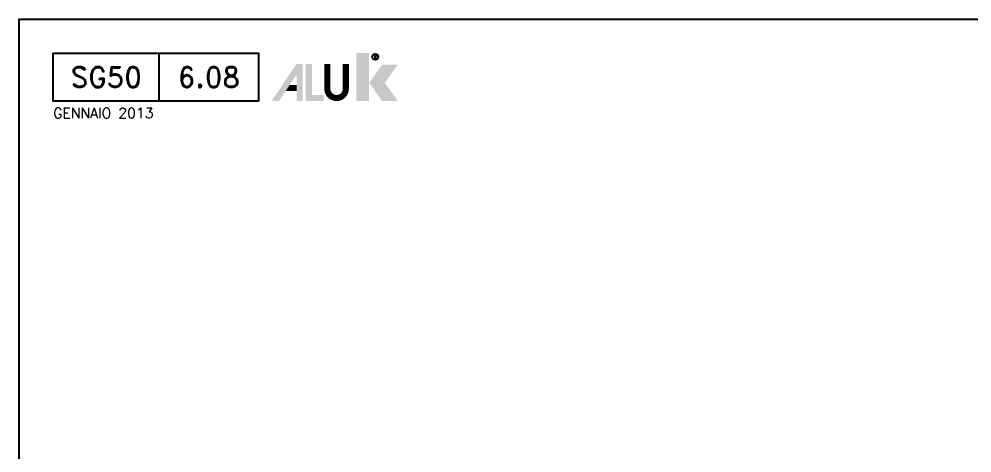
# Model space of a CAD drawing. Extents: x 0 to 1130, y -960 to 577.
# Drawn here: x 230 to 369.3, y 233.5 to 297 of the extents above; entities that cross this region are included whole.
import ezdxf
from ezdxf.enums import TextEntityAlignment as Align

# ---------------------------------------------------------------- set-up
doc = ezdxf.new("R2010")
doc.units = 0
doc.header["$LTSCALE"] = 7.5
doc.header["$MEASUREMENT"] = 0
doc.layers.add('MARCHIO', color=7, linetype='CONTINUOUS')
doc.styles.add('RD', font='ROMAND.SHX', dxfattribs={"height": 3})
doc.styles.get("Standard").update_dxf_attribs({"font": 'romans.shx'})

# ---------------------------------------------------------------- blocks, each defined once
blk = doc.blocks.new('nms')
at = {"layer": 'MARCHIO'}
blk.add_line((20.5, -12), (20.5, -5), dxfattribs=at)
blk.add_lwpolyline([(35, -12), (5, -12), (5, -5), (35, -5)], close=True, dxfattribs=at)
at = {"layer": 'MARCHIO', "const_width": 0.894}
blk.add_lwpolyline([(47.78, -6.56), (47.78, -10.2, -1), (45.08, -10.2), (45.08, -6.56)], format="xyb", dxfattribs=at)
at = {"layer": 'MARCHIO'}
blk.add_circle((52.08, -5.53), 0.442, dxfattribs=at)
for points in [[(49.3, -4.96), (51.18, -4.96), (49.3, -12), (51.18, -12)], [(36.93, -12), (38, -12), (40.56, -6.56), (40.58, -8.14)], [(40.56, -6.56), (40.58, -8.14), (41.47, -6.56), (41.47, -12)], [(41.93, -6.56), (42.82, -6.56), (41.93, -12), (42.82, -11.11)], [(53.08, -6.68), (55.38, -6.68), (51.21, -9.34), (53.5, -9.34)], [(40.58, -12), (41.47, -12), (40.58, -8.14)], [(39.58, -9.63), (38.99, -10.53), (40.58, -9.63), (40.58, -10.53)], [(51.21, -9.34), (53.5, -9.34), (53.08, -12), (55.38, -12)], [(42.82, -11.11), (41.93, -12), (44.54, -11.11), (44.54, -12)]]:
    blk.add_solid(points, dxfattribs=at)
blk.add_text('R', height=0.444, dxfattribs=at).set_placement((52.08, -5.53), align=Align.MIDDLE)
at = {"layer": 'MARCHIO', "color": 2, "style": 'RD'}
for tag, p in [('SERIE', (12.75, -8.5)), ('PAG', (27.75, -8.5))]:
    blk.add_attdef(tag, text='', height=3, dxfattribs=at).set_placement(p, align=Align.MIDDLE)
at = {"layer": 'MARCHIO', "color": 2}
blk.add_attdef('REVISIONE', (5, -14.5), '', height=1.5, dxfattribs=at)

msp = doc.modelspace()

# ---------------------------------------------------------------- linework, layer by layer
at = {"layer": 'MARCHIO'}
msp.add_lwpolyline([(230, 0), (230, 297), (440, 297), (440, 0)], close=True, dxfattribs=at)

# ---------------------------------------------------------------- block references
msp.add_blockref('nms', (230, 297), dxfattribs=at).add_auto_attribs({'SERIE': 'SG50', 'PAG': '6.08', 'REVISIONE': 'GENNAIO 2013'})

doc.saveas('drawing.dxf')
